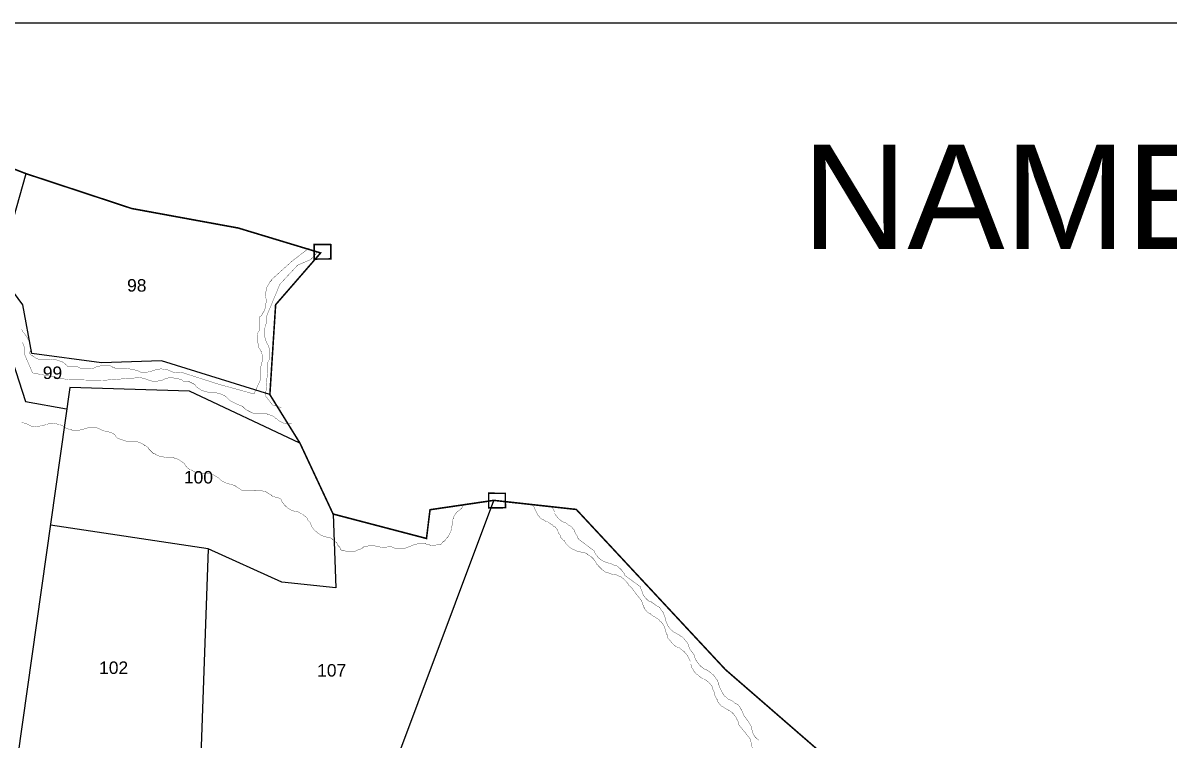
# Model space of a CAD drawing. Header units: inches. Extents: x 617 to 4497, y -923 to 1824.
# Drawn here: x 1509.8 to 1877.3, y 1593.9 to 1823.8 of the extents above; entities that cross this region are included whole.
import ezdxf
from ezdxf.enums import TextEntityAlignment as Align

# ---------------------------------------------------------------- set-up
doc = ezdxf.new("R2010")
doc.units = ezdxf.units.IN
doc.header["$LTSCALE"] = 15
doc.header["$MEASUREMENT"] = 0
for name, color, linetype in [('BOUNDARY', 5, 'Continuous'), ('chainage', 7, 'Continuous'), ('PLOT', 7, 'Continuous'), ('PLOT NO', 7, 'Continuous'), ('STREAM', 130, 'SL'), ('V', 6, 'Continuous')]:
    doc.layers.add(name, color=color, linetype=linetype)
doc.styles.get("Standard").update_dxf_attribs({"font": 'arial.ttf'})
doc.linetypes.add('SL', pattern='A,8e-06,[1,streme line,S=0.066667,R=0,X=0,Y=0],-0.839413', length=0.839421)

msp = doc.modelspace()

# ---------------------------------------------------------------- linework, layer by layer
at = {"layer": 'BOUNDARY', "const_width": 0.5}
msp.add_lwpolyline([(1888.46, 1567.67), (1856.38, 1563.22), (1801.76, 1578.3), (1776.54, 1580.02), (1767.59, 1588.25), (1735.04, 1616.51), (1687.21, 1667.86), (1660.76, 1670.77), (1640.31, 1667.77), (1639.17, 1658.55), (1609.23, 1666.39), (1598.59, 1689.13), (1588.95, 1704.67), (1590.8, 1733.51), (1605.22, 1750.1), (1578.84, 1758.08), (1544.66, 1764.34), (1510.75, 1775.52), (1466.74, 1792.48)], dxfattribs=at)
at = {"layer": 'PLOT'}
for points in [[(1588.95, 1704.67), (1554.22, 1715.53), (1534.96, 1714.82), (1512.57, 1717.81), (1509.74, 1733.48), (1501.81, 1743.99), (1510.75, 1775.52)], [(1388.26, 1746.25), (1396.55, 1753.85), (1423.9, 1757.07), (1438.44, 1741.82), (1469.27, 1737.91), (1486.75, 1744.45), (1501.11, 1731.62), (1510.6, 1702.5), (1523.69, 1700.09)], [(1598.59, 1689.13), (1563.18, 1705.8), (1524.82, 1707.01), (1506.49, 1577.76), (1481.06, 1568.89), (1468.14, 1508.79), (1413.64, 1532.18), (1404.35, 1448.05), (1366.4, 1459.34), (1361.96, 1416.59), (1271.53, 1453.29), (1265.88, 1411.74), (1257.4, 1373.83), (1246.5, 1321.39), (1270.32, 1312.92), (1255.75, 1241.55), (1245.25, 1245.18), (1208.89, 1093.06)], [(1566.74, 1585.92), (1589.15, 1588.25), (1611.45, 1574.66), (1624.24, 1573.18), (1660.76, 1670.77)], [(1609.23, 1666.39), (1610.09, 1642.78), (1592.83, 1644.53), (1569.19, 1655.22), (1518.59, 1662.82)], [(1569.19, 1655.22), (1566.74, 1585.92), (1526.72, 1569.42), (1506.49, 1577.76)]]:
    msp.add_lwpolyline(points, dxfattribs=at)
at = {"layer": 'PLOT', "color": 3, "const_width": 0.5}
for points in [[(1603.16, 1752.83), (1608.49, 1752.77), (1608.52, 1748.18), (1603.16, 1748.13), (1603.16, 1752.83), (1603.16, 1752.83)], [(1659.12, 1673.06), (1664.46, 1673.01), (1664.48, 1668.42), (1659.12, 1668.37), (1659.12, 1673.06), (1659.12, 1673.06)]]:
    msp.add_lwpolyline(points, dxfattribs=at)
at = {"layer": 'STREAM', "color": 4, "lineweight": 0, "const_width": 0.1}
for points in [[(1509.32, 1725.64), (1509.76, 1724.77), (1509.98, 1724.55), (1510.19, 1724.33), (1510.63, 1723.68), (1511.29, 1722.8), (1511.29, 1722.58), (1511.72, 1721.93), (1511.94, 1720.62), (1511.94, 1720.18), (1512.16, 1719.96), (1512.16, 1718.87), (1512.16, 1718.65), (1511.94, 1718.21), (1511.94, 1717.99), (1511.94, 1717.77), (1512.16, 1717.77), (1512.38, 1717.34), (1513.25, 1716.9), (1513.47, 1716.68), (1514.13, 1716.24), (1515.44, 1715.81), (1515.66, 1715.81), (1516.1, 1715.81), (1516.97, 1715.81), (1517.41, 1715.81), (1517.63, 1715.81), (1518.5, 1716.03), (1519.59, 1715.81), (1519.81, 1715.81), (1520.47, 1715.81), (1521.78, 1715.37), (1522.22, 1715.15), (1522.44, 1715.15), (1523.31, 1714.5), (1523.53, 1714.28), (1523.75, 1714.28), (1523.97, 1713.84), (1524.19, 1713.84), (1526.81, 1713.84), (1527.25, 1713.62), (1528.12, 1713.18), (1528.34, 1713.18), (1528.99, 1712.97), (1530.31, 1712.97), (1530.74, 1712.97), (1530.96, 1712.97), (1532.06, 1713.18), (1532.49, 1713.18), (1532.71, 1713.4), (1533.59, 1713.62), (1534.46, 1713.84), (1534.68, 1714.06), (1535.33, 1714.06), (1536.86, 1714.06), (1537.08, 1714.06), (1537.52, 1714.06), (1538.4, 1713.62), (1538.61, 1713.4), (1539.05, 1713.4), (1539.27, 1713.18), (1541.89, 1713.18), (1545.17, 1712.75), (1545.83, 1712.53), (1546.7, 1712.31), (1546.92, 1712.09), (1547.58, 1711.87), (1548.89, 1711.87), (1549.33, 1711.87), (1549.54, 1711.87), (1550.64, 1712.09), (1550.86, 1712.09), (1551.29, 1712.31), (1551.95, 1712.53), (1553.04, 1712.75), (1553.26, 1712.75), (1553.92, 1712.97), (1555.23, 1712.75), (1555.67, 1712.75), (1555.88, 1712.75), (1556.98, 1712.31), (1557.2, 1712.09), (1557.41, 1712.09), (1557.85, 1711.87), (1561.13, 1711.65), (1572.72, 1707.94), (1583.87, 1704.88), (1585.83, 1709.25), (1585.83, 1712.97), (1586.05, 1713.62), (1586.27, 1714.5), (1586.27, 1714.71), (1586.49, 1715.37), (1586.49, 1716.68), (1586.49, 1717.12), (1586.49, 1717.34), (1586.27, 1718.43), (1586.05, 1718.65), (1585.83, 1719.09), (1585.4, 1719.74), (1585.18, 1720.84), (1585.18, 1721.05), (1584.96, 1721.71), (1584.96, 1723.02), (1584.96, 1723.46), (1584.96, 1723.68), (1585.18, 1724.77), (1585.4, 1724.99), (1585.62, 1725.21), (1585.62, 1725.64), (1585.62, 1729.36), (1585.62, 1729.58), (1586.05, 1729.8), (1586.71, 1730.67), (1586.71, 1730.89), (1587.15, 1731.55), (1587.58, 1732.86), (1587.58, 1733.08), (1587.58, 1733.51), (1587.8, 1734.39), (1587.8, 1734.83), (1587.8, 1735.05), (1587.58, 1736.14), (1587.58, 1737.01), (1587.58, 1737.23), (1587.8, 1738.11), (1588.02, 1739.2), (1588.24, 1739.64), (1588.46, 1739.85), (1588.89, 1740.73), (1589.11, 1740.95), (1589.33, 1741.17), (1589.55, 1741.38), (1589.55, 1741.6), (1596.11, 1747.51), (1601.57, 1751.66)], [(1604.42, 1750.57), (1602.01, 1747.94), (1597.86, 1746.19), (1592.17, 1740.07), (1587.8, 1729.58), (1587.8, 1727.61), (1587.58, 1726.96), (1587.36, 1726.08), (1587.36, 1725.86), (1587.15, 1725.21), (1587.15, 1723.68), (1587.36, 1723.46), (1587.36, 1723.02), (1587.58, 1722.15), (1587.8, 1721.71), (1587.8, 1721.49), (1588.24, 1720.84), (1588.68, 1719.74), (1588.68, 1719.52), (1588.89, 1718.87), (1588.89, 1717.56), (1588.89, 1717.12), (1588.89, 1716.9), (1588.68, 1715.81), (1588.46, 1715.59), (1588.46, 1715.37), (1588.24, 1714.93), (1588.24, 1712.75), (1587.58, 1704.22), (1589.77, 1701.38), (1592.61, 1700.5)], [(1595.89, 1695.26), (1593.49, 1695.48), (1591.74, 1696.35), (1591.3, 1696.79), (1590.64, 1697.22), (1590.43, 1697.44), (1589.77, 1697.88), (1588.46, 1698.32), (1588.24, 1698.32), (1588.02, 1698.54), (1586.93, 1698.76), (1586.49, 1698.54), (1586.27, 1698.76), (1585.4, 1698.54), (1584.3, 1698.76), (1584.09, 1698.76), (1583.43, 1698.76), (1582.12, 1699.41), (1581.9, 1699.63), (1581.68, 1699.63), (1580.81, 1700.29), (1580.59, 1700.5), (1580.37, 1700.72), (1580.15, 1700.94), (1578.4, 1701.6), (1576.22, 1702.69), (1575.78, 1703.13), (1575.12, 1703.78), (1574.9, 1704), (1574.25, 1704.44), (1573.15, 1704.88), (1572.72, 1705.1), (1572.5, 1705.1), (1571.41, 1705.31), (1571.19, 1705.31), (1570.75, 1705.31), (1569.88, 1705.31), (1568.78, 1705.53), (1568.56, 1705.53), (1567.91, 1705.75), (1566.81, 1706.19), (1566.6, 1706.41), (1566.16, 1706.63), (1565.28, 1707.28), (1565.07, 1707.5), (1565.07, 1707.72), (1564.85, 1707.94), (1562.66, 1709.03), (1561.13, 1709.03), (1560.69, 1709.47), (1559.82, 1709.69), (1559.38, 1709.69), (1558.73, 1709.9), (1557.41, 1710.12), (1557.2, 1710.12), (1556.76, 1710.12), (1555.88, 1709.9), (1555.45, 1709.69), (1555.23, 1709.69), (1554.35, 1709.25), (1553.26, 1709.25), (1553.04, 1709.03), (1552.39, 1709.03), (1551.07, 1709.03), (1550.86, 1709.25), (1550.42, 1709.25), (1549.54, 1709.47), (1549.11, 1709.69), (1548.89, 1709.9), (1548.67, 1709.9), (1547.14, 1710.12), (1535.33, 1709.25), (1524.19, 1709.47), (1512.82, 1711.65), (1510.41, 1717.34), (1510.41, 1717.99), (1510.41, 1718.87), (1510.41, 1719.3), (1510.19, 1719.96), (1509.76, 1721.05), (1509.54, 1721.49)], [(1650.98, 1669.24), (1650.54, 1668.37), (1650.11, 1667.93), (1649.23, 1667.27), (1649.01, 1667.06), (1648.58, 1666.62), (1647.92, 1665.53), (1647.92, 1665.09), (1647.7, 1664.87), (1647.48, 1663.78), (1647.48, 1663.56), (1647.48, 1663.12), (1647.26, 1662.25), (1647.05, 1661.37), (1647.05, 1661.15), (1646.83, 1660.5), (1646.17, 1659.19), (1645.95, 1658.97), (1645.73, 1658.75), (1645.08, 1657.87), (1644.86, 1657.66), (1644.64, 1657.66), (1644.42, 1657.44), (1643.77, 1656.56), (1640.49, 1656.34), (1640.05, 1656.56), (1638.96, 1656.78), (1638.74, 1657), (1638.08, 1657), (1636.77, 1657), (1636.33, 1657), (1636.12, 1656.78), (1635.02, 1656.56), (1634.8, 1656.34), (1634.59, 1656.34), (1633.71, 1655.91), (1632.84, 1655.69), (1632.4, 1655.47), (1631.74, 1655.25), (1630.43, 1655.25), (1630.21, 1655.25), (1629.78, 1655.25), (1628.9, 1655.47), (1628.46, 1655.69), (1628.25, 1655.69), (1628.03, 1655.91), (1624.53, 1655.69), (1624.09, 1655.91), (1623, 1656.13), (1622.78, 1656.13), (1622.12, 1656.34), (1620.81, 1656.34), (1620.38, 1656.13), (1620.16, 1656.13), (1619.06, 1655.91), (1618.84, 1655.69), (1618.63, 1655.47), (1617.75, 1655.03), (1616.88, 1654.81), (1616.66, 1654.6), (1616, 1654.38), (1614.69, 1654.38), (1614.25, 1654.38), (1613.82, 1654.38), (1612.94, 1654.6), (1612.51, 1654.6), (1612.29, 1654.81), (1612.07, 1654.81), (1611.85, 1654.81), (1611.63, 1655.03), (1611.41, 1655.69), (1610.76, 1656.34), (1610.76, 1656.56), (1610.32, 1657.22), (1609.23, 1658.09), (1609.01, 1658.31), (1608.79, 1658.53), (1607.91, 1658.97), (1607.48, 1658.97), (1607.26, 1658.97), (1606.38, 1659.19), (1605.29, 1659.62), (1605.07, 1659.84), (1604.63, 1660.06), (1603.54, 1660.94), (1603.32, 1661.15), (1603.1, 1661.37), (1602.45, 1662.25), (1602.23, 1662.68), (1602.23, 1662.9), (1602.01, 1663.12), (1601.79, 1663.78), (1601.14, 1664.43), (1601.14, 1664.65), (1600.7, 1665.31), (1599.61, 1666.18), (1599.39, 1666.4), (1599.17, 1666.4), (1598.08, 1667.06), (1597.86, 1667.06), (1597.64, 1667.06), (1596.76, 1667.27), (1595.67, 1667.71), (1595.45, 1667.93), (1594.8, 1668.15), (1593.92, 1669.02), (1593.7, 1669.24), (1593.49, 1669.46), (1592.83, 1670.34), (1592.61, 1670.77), (1592.61, 1670.99), (1592.39, 1671.21), (1592.17, 1671.43), (1589.77, 1672.08), (1589.33, 1672.52), (1588.46, 1672.96), (1588.24, 1673.18), (1587.58, 1673.61), (1586.27, 1673.83), (1586.05, 1673.83), (1585.62, 1674.05), (1584.74, 1674.05), (1584.3, 1674.05), (1584.09, 1673.83), (1583.21, 1673.83), (1582.12, 1673.83), (1581.9, 1673.83), (1581.24, 1673.83), (1579.93, 1674.05), (1579.49, 1674.27), (1579.28, 1674.49), (1578.4, 1674.93), (1578.18, 1675.14), (1577.96, 1675.36), (1577.53, 1675.58), (1575.12, 1676.24), (1573.37, 1677.11), (1572.94, 1677.55), (1572.28, 1678.21), (1572.06, 1678.21), (1571.41, 1678.64), (1570.31, 1679.3), (1569.88, 1679.3), (1569.66, 1679.52), (1568.56, 1679.52), (1568.13, 1679.52), (1567.91, 1679.52), (1567.03, 1679.52), (1565.94, 1679.74), (1565.72, 1679.74), (1565.07, 1679.74), (1563.97, 1680.39), (1563.54, 1680.61), (1563.32, 1680.61), (1562.44, 1681.27), (1562.22, 1681.7), (1562.01, 1681.7), (1561.79, 1682.14), (1561.57, 1682.58), (1560.69, 1683.23), (1560.47, 1683.23), (1560.04, 1683.67), (1558.73, 1684.33), (1558.29, 1684.33), (1558.07, 1684.55), (1556.98, 1684.55), (1556.76, 1684.55), (1556.54, 1684.55), (1555.45, 1684.55), (1554.57, 1684.76), (1554.35, 1684.76), (1553.48, 1684.98), (1552.39, 1685.42), (1552.17, 1685.64), (1551.73, 1685.64), (1551.07, 1686.29), (1550.64, 1686.73), (1550.2, 1687.17), (1549.98, 1687.61), (1549.11, 1688.26), (1548.89, 1688.26), (1548.45, 1688.7), (1547.14, 1689.35), (1546.92, 1689.35), (1546.48, 1689.57), (1545.61, 1689.57), (1545.17, 1689.57), (1544.95, 1689.57), (1544.08, 1689.57), (1542.99, 1689.79), (1542.77, 1689.79), (1542.11, 1690.01), (1540.8, 1690.45), (1540.58, 1690.67), (1540.14, 1690.67), (1539.49, 1691.32), (1539.27, 1691.76), (1539.05, 1691.76), (1538.83, 1692.2), (1536.86, 1692.85), (1535.55, 1693.07), (1535.12, 1693.29), (1534.24, 1693.73), (1534.02, 1693.73), (1533.37, 1694.16), (1532.06, 1694.16), (1531.62, 1694.16), (1531.4, 1694.16), (1530.31, 1693.95), (1529.87, 1693.95), (1529.65, 1693.73), (1528.78, 1693.51), (1527.9, 1693.29), (1527.46, 1693.29), (1526.81, 1693.29), (1525.5, 1693.29), (1525.28, 1693.51), (1524.84, 1693.51), (1523.97, 1693.73), (1523.53, 1693.95), (1523.31, 1694.16), (1523.09, 1694.38), (1522.65, 1694.6), (1521.56, 1695.04), (1521.34, 1695.04), (1520.69, 1695.26), (1519.38, 1695.48), (1519.16, 1695.48), (1518.72, 1695.48), (1517.85, 1695.26), (1517.41, 1695.04), (1517.19, 1695.04), (1516.32, 1694.82), (1515.22, 1694.6), (1515, 1694.6), (1514.35, 1694.38), (1513.04, 1694.6), (1512.82, 1694.6), (1512.38, 1694.6), (1511.51, 1695.04), (1511.07, 1695.26), (1510.85, 1695.26), (1510.63, 1695.48), (1509.32, 1695.69)], [(1744.33, 1588.14), (1743.02, 1594.26), (1739.3, 1598.85), (1739.3, 1599.5), (1738.86, 1600.38), (1738.65, 1600.6), (1738.43, 1601.25), (1737.55, 1602.35), (1737.33, 1602.57), (1737.11, 1602.78), (1736.24, 1603.44), (1736.02, 1603.44), (1735.8, 1603.66), (1734.93, 1604.1), (1734.05, 1604.75), (1733.84, 1604.75), (1733.4, 1605.19), (1732.52, 1606.28), (1732.52, 1606.72), (1732.31, 1606.94), (1731.87, 1607.81), (1731.65, 1608.25), (1731.65, 1608.47), (1731.65, 1608.69), (1731.43, 1609.34), (1730.99, 1610.22), (1730.99, 1610.44), (1730.78, 1611.09), (1729.9, 1612.18), (1729.68, 1612.4), (1729.46, 1612.62), (1728.59, 1613.28), (1728.15, 1613.5), (1727.93, 1613.5), (1727.28, 1613.93), (1726.4, 1614.59), (1726.18, 1614.81), (1725.53, 1615.24), (1724.87, 1616.12), (1724.65, 1616.56), (1724.44, 1616.78), (1724, 1617.65), (1724, 1618.09), (1723.78, 1618.31), (1723.78, 1618.74), (1723.78, 1619.18), (1723.34, 1620.05), (1723.12, 1620.49), (1722.91, 1620.93), (1722.03, 1622.02), (1721.81, 1622.24), (1721.59, 1622.46), (1720.72, 1623.11), (1720.5, 1623.33), (1720.28, 1623.55), (1719.41, 1623.77), (1718.53, 1624.43), (1718.31, 1624.65), (1717.88, 1625.08), (1717, 1626.18), (1716.78, 1626.39), (1716.57, 1626.61), (1716.35, 1627.71), (1716.13, 1627.92), (1716.13, 1628.14), (1715.91, 1628.58), (1715.91, 1629.02), (1715.47, 1630.11), (1715.47, 1630.33), (1715.03, 1630.99), (1714.38, 1631.86), (1713.94, 1632.08), (1713.72, 1632.52), (1713.07, 1632.95), (1712.63, 1633.17), (1712.41, 1633.39), (1711.54, 1633.83), (1710.88, 1634.48), (1710.66, 1634.48), (1710.01, 1634.92), (1709.13, 1636.01), (1709.13, 1636.23), (1708.91, 1636.45), (1708.48, 1637.54), (1708.48, 1637.76), (1708.26, 1638.2), (1708.26, 1638.42), (1704.54, 1643.23), (1704.1, 1643.45), (1703.89, 1643.88), (1703.23, 1644.76), (1703.01, 1644.98), (1702.57, 1645.41), (1701.48, 1646.29), (1701.04, 1646.29), (1700.83, 1646.51), (1699.95, 1646.94), (1699.51, 1646.94), (1699.29, 1646.94), (1698.42, 1647.16), (1697.33, 1647.6), (1697.11, 1647.6), (1696.45, 1647.82), (1695.36, 1648.69), (1695.14, 1648.91), (1694.92, 1649.13), (1694.27, 1649.79), (1694.05, 1650.22), (1693.83, 1650.22), (1693.61, 1650.66), (1693.39, 1651.1), (1692.74, 1651.97), (1692.52, 1652.19), (1692.08, 1652.63), (1690.99, 1653.28), (1690.77, 1653.5), (1690.55, 1653.72), (1689.46, 1654.16), (1689.24, 1654.16), (1688.8, 1654.16), (1687.93, 1654.38), (1687.05, 1654.6), (1686.83, 1654.81), (1686.18, 1655.03), (1685.08, 1655.69), (1684.87, 1655.91), (1684.65, 1656.13), (1683.77, 1657), (1683.77, 1657.22), (1683.55, 1657.44), (1683.34, 1657.87), (1682.9, 1658.09), (1682.02, 1659.19), (1682.02, 1659.62), (1681.37, 1660.5), (1681.37, 1660.72), (1681.15, 1661.37), (1680.28, 1662.47), (1679.84, 1662.47), (1679.62, 1662.9), (1678.75, 1663.34), (1678.53, 1663.56), (1678.31, 1663.78), (1677.43, 1664), (1676.56, 1664.65), (1676.34, 1664.65), (1675.68, 1665.09), (1674.81, 1666.18), (1674.81, 1666.4), (1674.59, 1666.62), (1674.15, 1667.49), (1673.94, 1667.93), (1673.94, 1668.15), (1673.72, 1668.59), (1672.84, 1669.46)], [(1679.4, 1668.81), (1679.62, 1668.37), (1679.84, 1667.93), (1680.28, 1667.06), (1680.28, 1666.62), (1680.49, 1666.18), (1681.37, 1665.09), (1681.59, 1664.87), (1681.81, 1664.65), (1682.68, 1664), (1683.12, 1663.78), (1683.34, 1663.78), (1684.21, 1663.34), (1684.87, 1662.68), (1685.08, 1662.68), (1685.74, 1662.25), (1686.62, 1661.15), (1686.62, 1660.94), (1686.83, 1660.5), (1687.27, 1659.62), (1687.49, 1659.4), (1687.49, 1658.97), (1687.71, 1658.75), (1687.93, 1658.31), (1692.95, 1654.6), (1693.17, 1653.94), (1693.61, 1653.28), (1693.83, 1653.07), (1694.27, 1652.41), (1695.36, 1651.53), (1695.58, 1651.53), (1695.8, 1651.32), (1696.89, 1650.88), (1697.11, 1650.88), (1697.55, 1650.66), (1698.42, 1650.44), (1699.29, 1650), (1699.51, 1650), (1700.17, 1649.79), (1701.26, 1648.91), (1701.48, 1648.69), (1701.7, 1648.47), (1702.36, 1647.6), (1702.57, 1647.38), (1702.57, 1647.16), (1702.79, 1646.73), (1707.82, 1643.01), (1707.82, 1642.79), (1708.04, 1642.13), (1708.48, 1641.26), (1708.48, 1641.04), (1708.7, 1640.39), (1709.57, 1639.29), (1709.79, 1639.07), (1710.01, 1638.86), (1710.88, 1638.2), (1711.32, 1638.2), (1711.54, 1637.98), (1712.19, 1637.54), (1713.07, 1636.89), (1713.29, 1636.89), (1713.94, 1636.45), (1714.6, 1635.36), (1714.82, 1635.14), (1715.03, 1634.92), (1715.47, 1633.83), (1715.47, 1633.61), (1715.69, 1633.17), (1715.69, 1632.95), (1715.91, 1632.3), (1716.13, 1631.42), (1716.35, 1631.2), (1716.57, 1630.55), (1717.44, 1629.45), (1717.66, 1629.24), (1717.88, 1629.02), (1718.75, 1628.36), (1718.97, 1628.36), (1719.19, 1628.14), (1720.06, 1627.71), (1720.94, 1627.05), (1721.16, 1627.05), (1721.59, 1626.61), (1722.47, 1625.52), (1722.69, 1625.3), (1722.91, 1625.08), (1723.34, 1623.99), (1723.34, 1623.77), (1723.56, 1623.33), (1723.56, 1623.11), (1723.78, 1622.9), (1725.09, 1621.15), (1725.09, 1620.71), (1725.53, 1619.62), (1725.75, 1619.4), (1725.97, 1618.96), (1726.84, 1617.87), (1727.06, 1617.65), (1727.28, 1617.43), (1728.15, 1616.78), (1728.59, 1616.56), (1728.81, 1616.56), (1729.46, 1616.12), (1730.34, 1615.46), (1730.56, 1615.24), (1731.21, 1614.81), (1731.87, 1613.93), (1732.09, 1613.5), (1732.31, 1613.28), (1732.74, 1612.4), (1732.74, 1611.97), (1732.96, 1611.75), (1732.96, 1611.53), (1733.18, 1610.87), (1733.62, 1610), (1733.62, 1609.78), (1734.05, 1609.12), (1734.71, 1608.03), (1735.15, 1607.81), (1735.37, 1607.59), (1736.02, 1606.94), (1736.46, 1606.94), (1736.68, 1606.72), (1737.55, 1606.28), (1738.21, 1605.63), (1738.43, 1605.63), (1739.08, 1605.19), (1739.96, 1604.1), (1739.96, 1603.88), (1740.18, 1603.66), (1740.61, 1602.57), (1740.83, 1602.35), (1740.83, 1601.91), (1741.05, 1601.69), (1742.36, 1599.94), (1743.24, 1598.41), (1743.24, 1597.97), (1743.67, 1596.88), (1743.67, 1596.66), (1743.89, 1596.01), (1744.55, 1594.91), (1744.77, 1594.7), (1744.98, 1594.48), (1745.86, 1593.82)]]:
    msp.add_lwpolyline(points, dxfattribs=at)
at = {"layer": 'V', "color": 0}
msp.add_lwpolyline([(616.79, 1823.85), (4496.55, 1823.85), (4496.55, -916.44), (616.79, -916.44)], close=True, dxfattribs=at)

# ---------------------------------------------------------------- texts
at = {"layer": 'chainage', "color": 5}
msp.add_text('NAME OF THE VILLAGE : - ', height=33.4681, dxfattribs=at).set_placement((1759.61, 1751.37))
at = {"layer": 'PLOT NO'}
for s, p in [('98', (1546.27, 1739.7)), ('99', (1519.24, 1711.68)), ('100', (1566.05, 1678.18)), ('102', (1538.85, 1617.12)), ('107', (1608.77, 1616.28))]:
    msp.add_text(s, height=4, dxfattribs=at).set_placement(p, align=Align.MIDDLE_CENTER)

doc.saveas('drawing.dxf')
